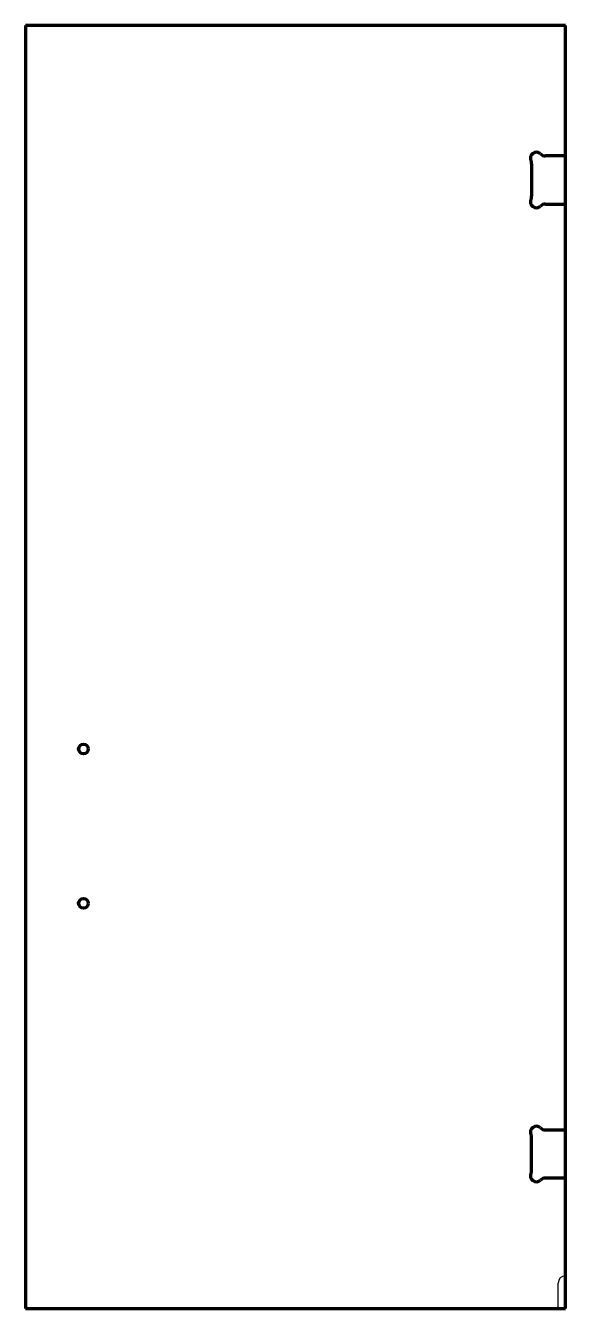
# Model space of a CAD drawing. Header units: inches. Extents: x 0 to 28, y 0 to 66.5.
import ezdxf

# ---------------------------------------------------------------- set-up
doc = ezdxf.new("R2010")
doc.units = ezdxf.units.IN
doc.header["$MEASUREMENT"] = 0
doc.layers.get('0').update_dxf_attribs({"linetype": 'CONTINUOUS'})
doc.layers.add('1', color=7, linetype='CONTINUOUS')

msp = doc.modelspace()

# ---------------------------------------------------------------- linework, layer by layer
at = {"color": 7, "lineweight": 90}
for p, q in [((0, 66.5), (0, 0)), ((28, 66.5), (0, 66.5)), ((28, 0), (28, 66.5)), ((0, 0), (28, 0))]:
    msp.add_line(p, q, dxfattribs=at)
for p, q in [((28, 1.688), (28, 1.688)), ((27.625, 0), (27.625, 1.312))]:
    msp.add_line(p, q)
msp.add_arc((28, 1.312), 0.375, 90, 180)
at = {"layer": '1', "color": 7, "lineweight": 90}
for p, q in [((26.25, 59.339), (26.25, 57.661)), ((28, 59.75), (26.972, 59.75)), ((26.972, 57.25), (28, 57.25)), ((26.25, 7.161), (26.25, 8.839)), ((26.972, 9.25), (28, 9.25)), ((28, 6.75), (26.972, 6.75))]:
    msp.add_line(p, q, dxfattribs=at)
at = {"layer": '1', "color": 1, "lineweight": 90}
for centre in [(3, 29), (3, 21)]:
    msp.add_circle(centre, 0.25, dxfattribs=at)
at = {"layer": '1', "color": 7, "lineweight": 90}
for centre, radius, start, end in [((26.5, 59.625), 0.312, 46.65824, 204.61998), ((26.972, 60.125), 0.375, 226.65824, 270), ((25.875, 59.339), 0.375, 0, 24.61998), ((26.5, 57.375), 0.312, 155.38002, 313.34176), ((25.875, 57.661), 0.375, 335.38002, 360), ((26.972, 56.875), 0.375, 90, 133.34176), ((26.5, 9.125), 0.312, 46.65824, 204.61998), ((26.972, 9.625), 0.375, 226.65824, 270), ((25.875, 8.839), 0.375, 0, 24.61998), ((26.5, 6.875), 0.312, 155.38002, 313.34176), ((25.875, 7.161), 0.375, 335.38002, 360), ((26.972, 6.375), 0.375, 90, 133.34176)]:
    msp.add_arc(centre, radius, start, end, dxfattribs=at)

doc.saveas('drawing.dxf')
